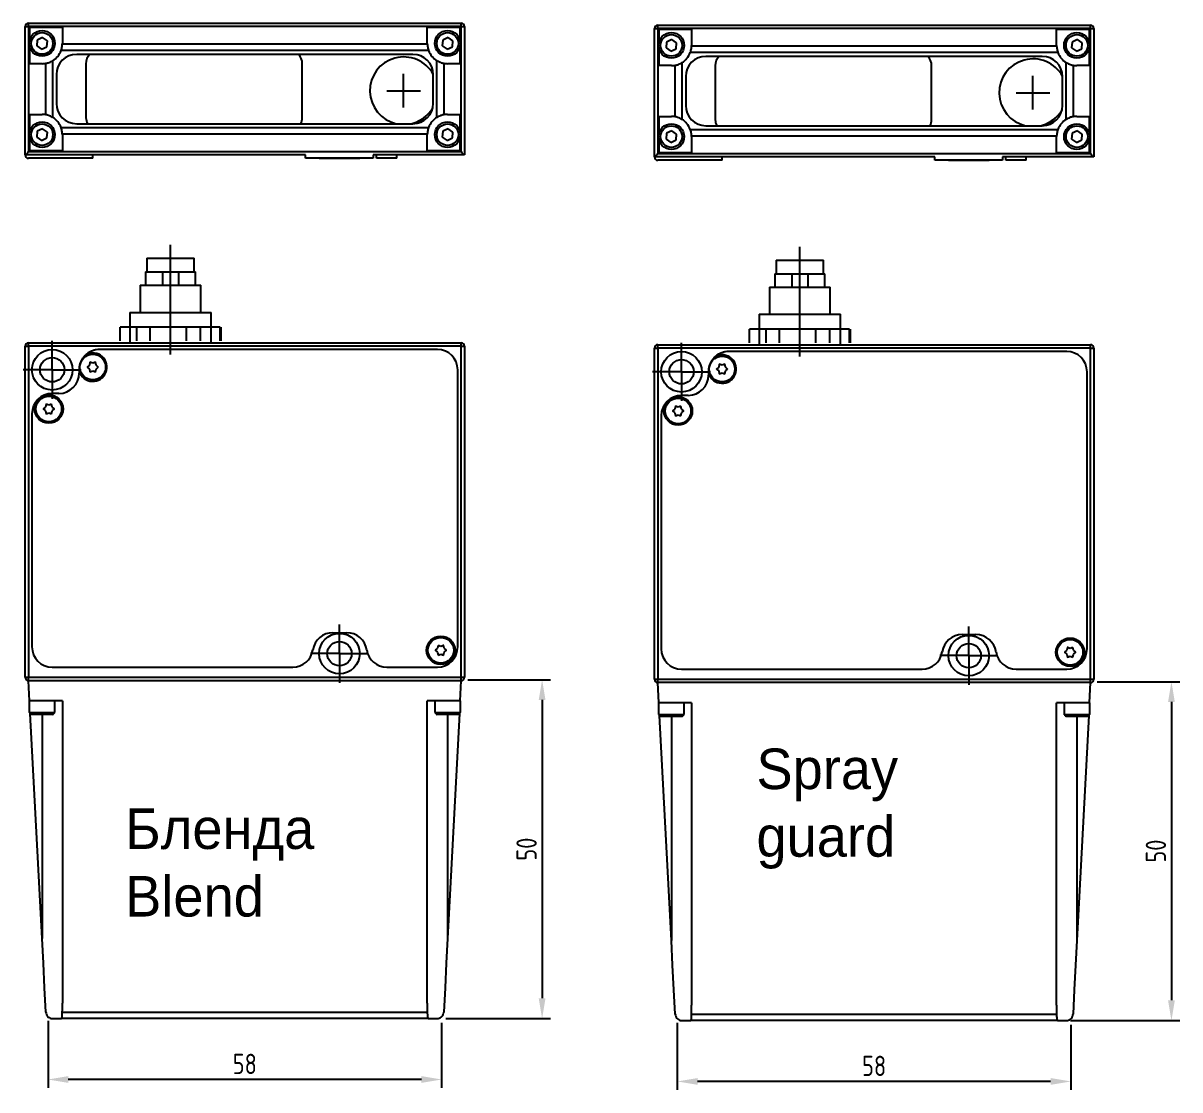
# Model space of a CAD drawing. Header units: millimetres. Extents: x -665 to 1947, y -360 to 733.
# Drawn here: x 1370.4 to 1541.6, y 87.5 to 245.3 of the extents above; entities that cross this region are included whole.
import ezdxf

# ---------------------------------------------------------------- set-up
doc = ezdxf.new("R2010")
doc.units = ezdxf.units.MM
doc.layers.add('FORMAT', color=7, linetype='Continuous')
doc.styles.add('GOSTw', font='gostw.shx')
doc.dimstyles.new('Vad-style', dxfattribs={"dimtxt": 3, "dimasz": 3, "dimexe": 1.25, "dimexo": 0.625, "dimgap": 0.8, "dimtad": 1, "dimtxsty": 'GOSTw', "dimcen": 2.5, "dimclrd": 1, "dimclre": 1, "dimclrt": 1, "dimazin": 0, "dimtfac": 1, "dimtmove": 0, "dimatfit": 3, "dimfxl": 0, "dimarcsym": 0})

# ---------------------------------------------------------------- blocks, each defined once
blk = doc.blocks.new('SW_CENTERMARKSYMBOL_10')
at = {"layer": 'FORMAT', "color": 0}
for p, q in [((0, 2.5), (0, 4.3)), ((0, 0), (0, 2.5)), ((-2.5, 0), (-4.3, 0)), ((0, 0), (-2.5, 0)), ((0, 0), (2.5, 0)), ((0, 0), (0, -2.5)), ((2.5, 0), (4.3, 0)), ((0, -2.5), (0, -4.3))]:
    blk.add_line(p, q, dxfattribs=at)
blk = doc.blocks.new('SW_CENTERMARKSYMBOL_11')
at = {"layer": 'FORMAT', "color": 0}
for p, q in [((0, 2.5), (0, 4.3)), ((0, 0), (0, 2.5)), ((-2.5, 0), (-4.3, 0)), ((0, 0), (-2.5, 0)), ((0, 0), (2.5, 0)), ((0, 0), (0, -2.5)), ((2.5, 0), (4.3, 0)), ((0, -2.5), (0, -4.3))]:
    blk.add_line(p, q, dxfattribs=at)
blk = doc.blocks.new('*D178')
at = {"color": 1, "lineweight": -2, "transparency": 16777216}
for p, q in [((1436.21, 148.14), (1448.47, 148.14)), ((1447.22, 145.14), (1447.22, 101)), ((1432.98, 98), (1448.47, 98))]:
    blk.add_line(p, q, dxfattribs=at)
at = {"color": 1, "transparency": 16777216}
for points in [[(1446.72, 145.14), (1447.72, 145.14), (1447.22, 148.14)], [(1446.72, 101), (1447.72, 101), (1447.22, 98)]]:
    blk.add_solid(points, dxfattribs=at)
at = {"layer": 'Defpoints', "color": 0, "transparency": 16777216}
for p in [(1435.59, 148.14), (1432.35, 98), (1447.22, 98)]:
    blk.add_point(p, dxfattribs=at)
at = {"color": 1, "transparency": 16777216, "insert": (1444.92, 123.07), "char_height": 3, "attachment_point": 5, "rotation": 90, "style": 'GOSTw'}
blk.add_mtext('50', dxfattribs=at)
blk = doc.blocks.new('*D179')
at = {"color": 1, "lineweight": -2, "transparency": 16777216}
for p, q in [((1374.12, 97.65), (1374.12, 87.74)), ((1432.35, 97.37), (1432.35, 87.74)), ((1429.35, 88.99), (1377.12, 88.99))]:
    blk.add_line(p, q, dxfattribs=at)
at = {"color": 1, "transparency": 16777216}
for points in [[(1377.12, 89.49), (1377.12, 88.49), (1374.12, 88.99)], [(1429.35, 89.49), (1429.35, 88.49), (1432.35, 88.99)]]:
    blk.add_solid(points, dxfattribs=at)
at = {"layer": 'Defpoints', "color": 0, "transparency": 16777216}
for p in [(1374.12, 98.27), (1432.35, 98), (1374.12, 88.99)]:
    blk.add_point(p, dxfattribs=at)
at = {"color": 1, "transparency": 16777216, "insert": (1403.23, 91.29), "char_height": 3, "attachment_point": 5, "style": 'GOSTw'}
blk.add_mtext('58', dxfattribs=at)
blk = doc.blocks.new('*D180')
at = {"color": 1, "lineweight": -2, "transparency": 16777216}
for p, q in [((1529.32, 147.85), (1541.58, 147.85)), ((1540.33, 144.85), (1540.33, 100.71)), ((1525.4, 97.71), (1541.58, 97.71))]:
    blk.add_line(p, q, dxfattribs=at)
at = {"color": 1, "transparency": 16777216}
for points in [[(1539.83, 144.85), (1540.83, 144.85), (1540.33, 147.85)], [(1539.83, 100.71), (1540.83, 100.71), (1540.33, 97.71)]]:
    blk.add_solid(points, dxfattribs=at)
at = {"layer": 'Defpoints', "color": 0, "transparency": 16777216}
for p in [(1528.7, 147.85), (1524.77, 97.71), (1540.33, 97.71)]:
    blk.add_point(p, dxfattribs=at)
at = {"color": 1, "transparency": 16777216, "insert": (1538.03, 122.78), "char_height": 3, "attachment_point": 5, "rotation": 90, "style": 'GOSTw'}
blk.add_mtext('50', dxfattribs=at)
blk = doc.blocks.new('*D181')
at = {"color": 1, "lineweight": -2, "transparency": 16777216}
for p, q in [((1467.22, 97.35), (1467.22, 87.45)), ((1525.46, 97.08), (1525.46, 87.45)), ((1522.46, 88.7), (1470.22, 88.7))]:
    blk.add_line(p, q, dxfattribs=at)
at = {"color": 1, "transparency": 16777216}
for points in [[(1470.22, 89.2), (1470.22, 88.2), (1467.22, 88.7)], [(1522.46, 89.2), (1522.46, 88.2), (1525.46, 88.7)]]:
    blk.add_solid(points, dxfattribs=at)
at = {"layer": 'Defpoints', "color": 0, "transparency": 16777216}
for p in [(1467.22, 97.98), (1525.46, 97.71), (1467.22, 88.7)]:
    blk.add_point(p, dxfattribs=at)
at = {"color": 1, "transparency": 16777216, "insert": (1496.34, 91), "char_height": 3, "attachment_point": 5, "style": 'GOSTw'}
blk.add_mtext('58', dxfattribs=at)

msp = doc.modelspace()

# ---------------------------------------------------------------- linework, layer by layer
for p, q in [((1370.735, 244.787), (1371.235, 244.787)), ((1370.735, 225.787), (1370.735, 244.787)), ((1371.235, 244.787), (1371.235, 245.287)), ((1371.235, 245.287), (1435.235, 245.287)), ((1371.392, 244.63), (1371.235, 244.787)), ((1435.235, 244.787), (1371.235, 244.787)), ((1371.235, 244.787), (1371.235, 226.287)), ((1435.235, 244.787), (1371.235, 244.787)), ((1371.235, 244.787), (1371.235, 226.287)), ((1435.078, 244.63), (1435.235, 244.787)), ((1435.235, 244.787), (1435.235, 245.287)), ((1435.235, 226.287), (1435.235, 244.787)), ((1435.235, 244.787), (1435.735, 244.787)), ((1435.235, 226.287), (1435.235, 244.787)), ((1435.735, 244.787), (1435.735, 225.787)), ((1464.342, 244.496), (1464.342, 244.996)), ((1464.342, 244.996), (1528.342, 244.996)), ((1528.342, 244.496), (1528.342, 244.996)), ((1376.235, 244.63), (1371.392, 244.63)), ((1371.392, 244.63), (1371.392, 242.75)), ((1373.308, 243.15), (1372.524, 242.782)), ((1374.019, 242.656), (1373.308, 243.15)), ((1376.235, 244.63), (1376.235, 242.287)), ((1435.078, 244.63), (1430.235, 244.63)), ((1430.235, 242.287), (1430.235, 244.63)), ((1433.308, 243.15), (1432.524, 242.782)), ((1434.019, 242.656), (1433.308, 243.15)), ((1435.078, 242.75), (1435.078, 244.63)), ((1463.842, 244.496), (1464.342, 244.496)), ((1463.842, 225.496), (1463.842, 244.496)), ((1464.499, 244.339), (1464.342, 244.496)), ((1528.342, 244.496), (1464.342, 244.496)), ((1464.342, 244.496), (1464.342, 225.996)), ((1528.342, 244.496), (1464.342, 244.496)), ((1464.342, 244.496), (1464.342, 225.996)), ((1469.342, 244.339), (1464.499, 244.339)), ((1464.499, 244.339), (1464.499, 242.459)), ((1469.342, 244.339), (1469.342, 241.996)), ((1528.185, 244.339), (1523.342, 244.339)), ((1523.342, 241.996), (1523.342, 244.339)), ((1528.185, 244.339), (1528.342, 244.496)), ((1528.185, 242.459), (1528.185, 244.339)), ((1528.342, 225.996), (1528.342, 244.496)), ((1528.342, 244.496), (1528.842, 244.496)), ((1528.342, 225.996), (1528.342, 244.496)), ((1528.842, 244.496), (1528.842, 225.496)), ((1371.392, 241.825), (1371.392, 239.287)), ((1372.524, 242.782), (1372.451, 241.919)), ((1372.451, 241.919), (1373.162, 241.424)), ((1373.162, 241.424), (1373.946, 241.793)), ((1373.946, 241.793), (1374.019, 242.656)), ((1376.234, 242.217), (1430.236, 242.217)), ((1432.524, 242.782), (1432.451, 241.919)), ((1432.451, 241.919), (1433.162, 241.424)), ((1433.162, 241.424), (1433.946, 241.793)), ((1433.946, 241.793), (1434.019, 242.656)), ((1435.078, 239.287), (1435.078, 241.825)), ((1464.499, 241.533), (1464.499, 238.996)), ((1465.631, 242.49), (1465.558, 241.627)), ((1465.558, 241.627), (1466.269, 241.133)), ((1466.415, 242.859), (1465.631, 242.49)), ((1466.269, 241.133), (1467.053, 241.501)), ((1467.126, 242.364), (1466.415, 242.859)), ((1467.053, 241.501), (1467.126, 242.364)), ((1469.341, 241.925), (1523.343, 241.925)), ((1525.631, 242.49), (1525.558, 241.627)), ((1525.558, 241.627), (1526.269, 241.133)), ((1526.415, 242.859), (1525.631, 242.49)), ((1526.269, 241.133), (1527.053, 241.501)), ((1527.126, 242.364), (1526.415, 242.859)), ((1527.053, 241.501), (1527.126, 242.364)), ((1528.185, 238.996), (1528.185, 241.533)), ((1374.804, 239.731), (1374.804, 231.344)), ((1430.432, 241.218), (1376.038, 241.218)), ((1428.114, 240.667), (1378.355, 240.667)), ((1431.665, 231.344), (1431.665, 239.731)), ((1523.539, 240.926), (1469.145, 240.926)), ((1521.222, 240.375), (1471.462, 240.375)), ((1373.235, 239.287), (1371.392, 239.287)), ((1373.805, 231.733), (1373.805, 239.342)), ((1379.735, 239.287), (1379.735, 231.287)), ((1379.735, 239.287), (1379.735, 231.287)), ((1411.735, 231.287), (1411.735, 239.287)), ((1411.735, 231.287), (1411.735, 239.287)), ((1432.664, 239.342), (1432.664, 231.733)), ((1435.078, 239.287), (1433.235, 239.287)), ((1466.342, 238.996), (1464.499, 238.996)), ((1466.913, 231.441), (1466.913, 239.051)), ((1467.911, 239.439), (1467.911, 231.053)), ((1472.842, 238.996), (1472.842, 230.996)), ((1472.842, 238.996), (1472.842, 230.996)), ((1504.842, 230.996), (1504.842, 238.996)), ((1504.842, 230.996), (1504.842, 238.996)), ((1524.773, 231.053), (1524.773, 239.439)), ((1525.771, 239.051), (1525.771, 231.441)), ((1528.185, 238.996), (1526.342, 238.996)), ((1375.355, 237.667), (1375.355, 233.408)), ((1426.735, 232.787), (1426.735, 237.787)), ((1431.114, 233.408), (1431.114, 237.667)), ((1468.462, 237.375), (1468.462, 233.116)), ((1519.842, 232.496), (1519.842, 237.496)), ((1524.222, 233.116), (1524.222, 237.375)), ((1424.235, 235.287), (1429.235, 235.287)), ((1517.342, 234.996), (1522.342, 234.996)), ((1371.392, 231.787), (1373.235, 231.787)), ((1371.392, 231.787), (1371.392, 229.25)), ((1433.235, 231.787), (1435.078, 231.787)), ((1435.078, 229.25), (1435.078, 231.787)), ((1464.499, 231.496), (1466.342, 231.496)), ((1464.499, 231.496), (1464.499, 228.959)), ((1526.342, 231.496), (1528.185, 231.496)), ((1528.185, 228.959), (1528.185, 231.496)), ((1373.308, 229.65), (1372.524, 229.282)), ((1374.019, 229.156), (1373.308, 229.65)), ((1376.038, 229.857), (1430.432, 229.857)), ((1378.355, 230.408), (1428.114, 230.408)), ((1433.308, 229.65), (1432.524, 229.282)), ((1434.019, 229.156), (1433.308, 229.65)), ((1466.415, 229.359), (1465.631, 228.99)), ((1467.126, 228.864), (1466.415, 229.359)), ((1469.145, 229.565), (1523.539, 229.565)), ((1471.462, 230.116), (1521.222, 230.116)), ((1526.415, 229.359), (1525.631, 228.99)), ((1527.126, 228.864), (1526.415, 229.359)), ((1371.392, 228.325), (1371.392, 226.445)), ((1372.524, 229.282), (1372.451, 228.419)), ((1372.451, 228.419), (1373.162, 227.924)), ((1373.162, 227.924), (1373.946, 228.293)), ((1373.946, 228.293), (1374.019, 229.156)), ((1430.236, 228.858), (1376.234, 228.858)), ((1376.235, 228.787), (1376.235, 226.445)), ((1430.235, 226.445), (1430.235, 228.787)), ((1432.524, 229.282), (1432.451, 228.419)), ((1432.451, 228.419), (1433.162, 227.924)), ((1433.162, 227.924), (1433.946, 228.293)), ((1433.946, 228.293), (1434.019, 229.156)), ((1435.078, 226.445), (1435.078, 228.325)), ((1464.499, 228.033), (1464.499, 226.153)), ((1465.631, 228.99), (1465.558, 228.127)), ((1465.558, 228.127), (1466.269, 227.633)), ((1466.269, 227.633), (1467.053, 228.001)), ((1467.053, 228.001), (1467.126, 228.864)), ((1523.343, 228.566), (1469.341, 228.566)), ((1469.342, 228.496), (1469.342, 226.153)), ((1523.342, 226.153), (1523.342, 228.496)), ((1525.631, 228.99), (1525.558, 228.127)), ((1525.558, 228.127), (1526.269, 227.633)), ((1526.269, 227.633), (1527.053, 228.001)), ((1527.053, 228.001), (1527.126, 228.864)), ((1528.185, 226.153), (1528.185, 228.033)), ((1371.392, 226.445), (1371.235, 226.287)), ((1371.235, 226.287), (1435.235, 226.287)), ((1371.235, 226.287), (1435.235, 226.287)), ((1371.392, 226.445), (1376.235, 226.445)), ((1430.235, 226.445), (1435.078, 226.445)), ((1435.078, 226.445), (1435.235, 226.287)), ((1464.499, 226.153), (1464.342, 225.996)), ((1464.342, 225.996), (1528.342, 225.996)), ((1464.342, 225.996), (1528.342, 225.996)), ((1464.499, 226.153), (1469.342, 226.153)), ((1523.342, 226.153), (1528.185, 226.153)), ((1528.185, 226.153), (1528.342, 225.996)), ((1370.894, 225.787), (1370.735, 225.787)), ((1412.235, 225.787), (1370.894, 225.787)), ((1380.735, 225.287), (1371.235, 225.287)), ((1380.735, 225.287), (1380.735, 225.787)), ((1412.235, 225.287), (1412.235, 225.787)), ((1417.235, 225.287), (1412.235, 225.287)), ((1414.235, 225.287), (1420.235, 225.287)), ((1422.235, 225.287), (1417.235, 225.287)), ((1435.575, 225.787), (1422.235, 225.787)), ((1422.235, 225.787), (1422.235, 225.287)), ((1422.735, 225.287), (1422.735, 225.787)), ((1425.735, 225.287), (1422.735, 225.287)), ((1425.735, 225.287), (1425.735, 225.787)), ((1435.735, 225.787), (1435.575, 225.787)), ((1464.001, 225.496), (1463.842, 225.496)), ((1505.342, 225.496), (1464.001, 225.496)), ((1473.842, 224.996), (1464.342, 224.996)), ((1473.842, 224.996), (1473.842, 225.496)), ((1505.342, 224.996), (1505.342, 225.496)), ((1510.342, 224.996), (1505.342, 224.996)), ((1507.342, 224.996), (1513.342, 224.996)), ((1515.342, 224.996), (1510.342, 224.996)), ((1528.683, 225.496), (1515.342, 225.496)), ((1515.342, 225.496), (1515.342, 224.996)), ((1515.842, 224.996), (1515.842, 225.496)), ((1518.842, 224.996), (1515.842, 224.996)), ((1518.842, 224.996), (1518.842, 225.496)), ((1528.842, 225.496), (1528.683, 225.496)), ((1392.235, 196.269), (1392.235, 212.497)), ((1485.342, 195.978), (1485.342, 212.205)), ((1388.735, 210.497), (1395.735, 210.497)), ((1481.842, 210.205), (1488.842, 210.205)), ((1388.535, 208.497), (1391.035, 208.497)), ((1391.035, 208.497), (1391.035, 206.497)), ((1391.035, 208.497), (1392.235, 208.497)), ((1392.235, 208.497), (1393.435, 208.497)), ((1393.435, 208.497), (1393.435, 206.497)), ((1393.435, 208.497), (1395.935, 208.497)), ((1481.642, 208.205), (1484.142, 208.205)), ((1484.142, 208.205), (1484.142, 206.205)), ((1484.142, 208.205), (1485.342, 208.205)), ((1485.342, 208.205), (1486.542, 208.205)), ((1486.542, 208.205), (1486.542, 206.205)), ((1486.542, 208.205), (1489.042, 208.205)), ((1387.735, 206.497), (1396.735, 206.497)), ((1480.842, 206.205), (1489.842, 206.205)), ((1386.235, 202.497), (1398.235, 202.497)), ((1479.342, 202.205), (1491.342, 202.205)), ((1384.784, 198.297), (1384.784, 200.297)), ((1387.277, 200.297), (1384.784, 200.297)), ((1387.277, 198.297), (1387.277, 200.297)), ((1389.249, 200.297), (1387.277, 200.297)), ((1389.249, 198.297), (1389.249, 200.297)), ((1394.629, 200.297), (1389.249, 200.297)), ((1394.629, 198.297), (1394.629, 200.297)), ((1396.7, 200.297), (1394.629, 200.297)), ((1396.7, 198.297), (1396.7, 200.297)), ((1399.587, 200.297), (1396.7, 200.297)), ((1399.587, 198.297), (1399.587, 200.297)), ((1477.891, 198.005), (1477.891, 200.005)), ((1480.384, 200.005), (1477.891, 200.005)), ((1480.384, 198.005), (1480.384, 200.005)), ((1482.356, 200.005), (1480.384, 200.005)), ((1482.356, 198.005), (1482.356, 200.005)), ((1487.737, 200.005), (1482.356, 200.005)), ((1487.737, 198.005), (1487.737, 200.005)), ((1489.807, 200.005), (1487.737, 200.005)), ((1489.807, 198.005), (1489.807, 200.005)), ((1492.695, 200.005), (1489.807, 200.005)), ((1492.695, 198.005), (1492.695, 200.005)), ((1370.735, 148.497), (1370.735, 197.497)), ((1370.735, 197.497), (1371.235, 197.497)), ((1371.235, 197.497), (1371.235, 197.997)), ((1371.235, 197.997), (1435.235, 197.997)), ((1435.235, 197.497), (1371.235, 197.497)), ((1371.235, 197.497), (1371.235, 148.497)), ((1431.735, 196.997), (1381.735, 196.997)), ((1431.735, 196.997), (1381.735, 196.997)), ((1435.235, 197.497), (1435.235, 197.997)), ((1435.235, 148.497), (1435.235, 197.497)), ((1435.235, 197.497), (1435.735, 197.497)), ((1435.735, 197.497), (1435.735, 148.497)), ((1463.842, 148.205), (1463.842, 197.205)), ((1463.842, 197.205), (1464.342, 197.205)), ((1464.342, 197.205), (1464.342, 197.705)), ((1464.342, 197.705), (1528.342, 197.705)), ((1528.342, 197.205), (1464.342, 197.205)), ((1464.342, 197.205), (1464.342, 148.205)), ((1528.342, 197.205), (1528.342, 197.705)), ((1528.342, 148.205), (1528.342, 197.205)), ((1528.342, 197.205), (1528.842, 197.205)), ((1528.842, 197.205), (1528.842, 148.205)), ((1380.322, 195.111), (1380.237, 194.684)), ((1380.735, 194.972), (1380.322, 195.111)), ((1381.147, 195.111), (1380.735, 194.972)), ((1381.233, 194.684), (1381.147, 195.111)), ((1524.842, 196.705), (1474.842, 196.705)), ((1524.842, 196.705), (1474.842, 196.705)), ((1378.735, 193.997), (1378.735, 193.497)), ((1378.735, 193.756), (1378.735, 193.497)), ((1380.237, 194.684), (1379.91, 194.397)), ((1379.91, 194.397), (1380.237, 194.109)), ((1379.935, 194.419), (1379.935, 194.397)), ((1379.935, 194.397), (1379.935, 194.374)), ((1380.237, 194.109), (1380.322, 193.682)), ((1380.354, 195.1), (1380.316, 195.078)), ((1380.316, 193.715), (1380.354, 193.693)), ((1380.322, 193.682), (1380.735, 193.822)), ((1380.735, 193.822), (1381.147, 193.682)), ((1381.154, 195.078), (1381.115, 195.1)), ((1381.115, 193.693), (1381.154, 193.715)), ((1381.147, 193.682), (1381.233, 194.109)), ((1381.56, 194.397), (1381.233, 194.684)), ((1381.233, 194.109), (1381.56, 194.397)), ((1434.735, 152.997), (1434.735, 193.997)), ((1434.735, 152.997), (1434.735, 193.997)), ((1471.842, 193.705), (1471.842, 193.205)), ((1471.842, 193.465), (1471.842, 193.205)), ((1473.344, 194.393), (1473.017, 194.105)), ((1473.017, 194.105), (1473.344, 193.818)), ((1473.042, 194.127), (1473.042, 194.105)), ((1473.042, 194.105), (1473.042, 194.083)), ((1473.43, 194.82), (1473.344, 194.393)), ((1473.344, 193.818), (1473.43, 193.391)), ((1473.461, 194.809), (1473.423, 194.786)), ((1473.423, 193.424), (1473.461, 193.401)), ((1473.842, 194.68), (1473.43, 194.82)), ((1473.43, 193.391), (1473.842, 193.53)), ((1474.255, 194.82), (1473.842, 194.68)), ((1473.842, 193.53), (1474.255, 193.391)), ((1474.261, 194.786), (1474.223, 194.809)), ((1474.223, 193.401), (1474.261, 193.424)), ((1474.34, 194.393), (1474.255, 194.82)), ((1474.255, 193.391), (1474.34, 193.818)), ((1474.667, 194.105), (1474.34, 194.393)), ((1474.34, 193.818), (1474.667, 194.105)), ((1527.842, 152.705), (1527.842, 193.705)), ((1527.842, 152.705), (1527.842, 193.705)), ((1375.735, 190.497), (1374.735, 190.497)), ((1375.735, 190.497), (1374.735, 190.497)), ((1468.842, 190.205), (1467.842, 190.205)), ((1468.842, 190.205), (1467.842, 190.205)), ((1373.737, 188.484), (1373.41, 188.197)), ((1373.822, 188.911), (1373.737, 188.484)), ((1373.854, 188.9), (1373.816, 188.878)), ((1374.235, 188.772), (1373.822, 188.911)), ((1374.647, 188.911), (1374.235, 188.772)), ((1374.654, 188.878), (1374.615, 188.9)), ((1374.733, 188.484), (1374.647, 188.911)), ((1375.06, 188.197), (1374.733, 188.484)), ((1466.93, 188.62), (1466.844, 188.193)), ((1466.961, 188.609), (1466.923, 188.586)), ((1467.342, 188.48), (1466.93, 188.62)), ((1467.755, 188.62), (1467.342, 188.48)), ((1467.761, 188.586), (1467.723, 188.609)), ((1467.84, 188.193), (1467.755, 188.62)), ((1371.735, 187.497), (1371.735, 152.997)), ((1371.735, 187.497), (1371.735, 152.997)), ((1373.41, 188.197), (1373.737, 187.909)), ((1373.435, 188.219), (1373.435, 188.197)), ((1373.435, 188.197), (1373.435, 188.174)), ((1373.737, 187.909), (1373.822, 187.482)), ((1373.816, 187.515), (1373.854, 187.493)), ((1373.822, 187.482), (1374.235, 187.622)), ((1374.235, 187.622), (1374.647, 187.482)), ((1374.615, 187.493), (1374.654, 187.515)), ((1374.647, 187.482), (1374.733, 187.909)), ((1374.733, 187.909), (1375.06, 188.197)), ((1464.842, 187.205), (1464.842, 152.705)), ((1464.842, 187.205), (1464.842, 152.705)), ((1466.844, 188.193), (1466.517, 187.905)), ((1466.517, 187.905), (1466.844, 187.618)), ((1466.542, 187.927), (1466.542, 187.905)), ((1466.542, 187.905), (1466.542, 187.883)), ((1466.844, 187.618), (1466.93, 187.191)), ((1466.923, 187.224), (1466.961, 187.201)), ((1466.93, 187.191), (1467.342, 187.33)), ((1467.342, 187.33), (1467.755, 187.191)), ((1467.723, 187.201), (1467.761, 187.224)), ((1467.755, 187.191), (1467.84, 187.618)), ((1468.167, 187.905), (1467.84, 188.193)), ((1467.84, 187.618), (1468.167, 187.905)), ((1416.267, 155.097), (1418.303, 155.097)), ((1416.267, 155.097), (1418.303, 155.097)), ((1509.374, 154.805), (1511.41, 154.805)), ((1509.374, 154.805), (1511.41, 154.805)), ((1431.737, 152.784), (1431.41, 152.497)), ((1431.41, 152.497), (1431.737, 152.209)), ((1431.435, 152.519), (1431.435, 152.497)), ((1431.435, 152.497), (1431.435, 152.474)), ((1431.822, 153.211), (1431.737, 152.784)), ((1431.854, 153.2), (1431.816, 153.178)), ((1432.235, 153.072), (1431.822, 153.211)), ((1432.647, 153.211), (1432.235, 153.072)), ((1432.654, 153.178), (1432.615, 153.2)), ((1432.733, 152.784), (1432.647, 153.211)), ((1433.06, 152.497), (1432.733, 152.784)), ((1432.733, 152.209), (1433.06, 152.497)), ((1524.844, 152.493), (1524.517, 152.205)), ((1524.93, 152.92), (1524.844, 152.493)), ((1524.961, 152.909), (1524.923, 152.886)), ((1525.342, 152.78), (1524.93, 152.92)), ((1525.755, 152.92), (1525.342, 152.78)), ((1525.761, 152.886), (1525.723, 152.909)), ((1525.84, 152.493), (1525.755, 152.92)), ((1526.167, 152.205), (1525.84, 152.493)), ((1431.737, 152.209), (1431.822, 151.782)), ((1431.816, 151.815), (1431.854, 151.793)), ((1431.822, 151.782), (1432.235, 151.922)), ((1432.235, 151.922), (1432.647, 151.782)), ((1432.615, 151.793), (1432.654, 151.815)), ((1432.647, 151.782), (1432.733, 152.209)), ((1524.517, 152.205), (1524.844, 151.918)), ((1524.542, 152.227), (1524.542, 152.205)), ((1524.542, 152.205), (1524.542, 152.183)), ((1524.844, 151.918), (1524.93, 151.491)), ((1524.923, 151.524), (1524.961, 151.501)), ((1524.93, 151.491), (1525.342, 151.63)), ((1525.342, 151.63), (1525.755, 151.491)), ((1525.723, 151.501), (1525.761, 151.524)), ((1525.755, 151.491), (1525.84, 151.918)), ((1525.84, 151.918), (1526.167, 152.205)), ((1374.735, 149.997), (1410.335, 149.997)), ((1374.735, 149.997), (1410.335, 149.997)), ((1424.235, 149.997), (1431.735, 149.997)), ((1424.235, 149.997), (1431.735, 149.997)), ((1467.842, 149.705), (1503.442, 149.705)), ((1467.842, 149.705), (1503.442, 149.705)), ((1517.342, 149.705), (1524.842, 149.705)), ((1517.342, 149.705), (1524.842, 149.705)), ((1370.735, 148.497), (1371.235, 148.497)), ((1371.235, 147.997), (1371.235, 148.497)), ((1371.235, 148.497), (1435.235, 148.497)), ((1371.392, 144.997), (1371.235, 147.997)), ((1435.235, 147.997), (1371.235, 147.997)), ((1435.235, 147.997), (1371.235, 147.997)), ((1435.078, 144.997), (1435.235, 147.997)), ((1435.235, 147.997), (1435.235, 148.497)), ((1435.235, 148.497), (1435.735, 148.497)), ((1463.842, 148.205), (1464.342, 148.205)), ((1464.342, 147.705), (1464.342, 148.205)), ((1464.342, 148.205), (1528.342, 148.205)), ((1464.499, 144.705), (1464.342, 147.705)), ((1528.342, 147.705), (1464.342, 147.705)), ((1528.342, 147.705), (1464.342, 147.705)), ((1528.185, 144.705), (1528.342, 147.705)), ((1528.342, 147.705), (1528.342, 148.205)), ((1528.342, 148.205), (1528.842, 148.205)), ((1371.392, 144.997), (1371.335, 144.997)), ((1376.235, 144.997), (1371.392, 144.997)), ((1376.235, 144.997), (1376.235, 100.294)), ((1435.078, 144.997), (1430.235, 144.997)), ((1430.235, 100.294), (1430.235, 144.997)), ((1435.135, 144.997), (1435.078, 144.997)), ((1464.499, 144.705), (1464.442, 144.705)), ((1469.342, 144.705), (1464.499, 144.705)), ((1469.342, 144.705), (1469.342, 100.002)), ((1528.185, 144.705), (1523.342, 144.705)), ((1523.342, 100.002), (1523.342, 144.705)), ((1528.242, 144.705), (1528.185, 144.705)), ((1371.335, 143.297), (1375.135, 143.297)), ((1373.235, 109.834), (1371.489, 143.142)), ((1371.64, 142.997), (1371.635, 142.997)), ((1374.835, 142.997), (1371.64, 142.997)), ((1373.235, 142.997), (1373.235, 109.834)), ((1431.335, 143.297), (1435.135, 143.297)), ((1431.64, 142.997), (1431.635, 142.997)), ((1434.835, 142.997), (1431.64, 142.997)), ((1434.98, 143.142), (1433.235, 109.834)), ((1433.235, 142.997), (1433.235, 109.834)), ((1464.442, 143.005), (1468.242, 143.005)), ((1466.342, 109.543), (1464.596, 142.851)), ((1464.748, 142.705), (1464.742, 142.705)), ((1467.942, 142.705), (1464.748, 142.705)), ((1466.342, 142.705), (1466.342, 109.543)), ((1524.442, 143.005), (1528.242, 143.005)), ((1524.748, 142.705), (1524.742, 142.705)), ((1527.942, 142.705), (1524.748, 142.705)), ((1528.088, 142.851), (1526.342, 109.543)), ((1526.342, 142.705), (1526.342, 109.543)), ((1374.804, 97.997), (1376.038, 97.997)), ((1430.432, 97.997), (1376.038, 97.997)), ((1376.234, 98.944), (1430.236, 98.944)), ((1430.432, 97.997), (1431.665, 97.997)), ((1467.911, 97.705), (1469.145, 97.705)), ((1523.539, 97.705), (1469.145, 97.705)), ((1469.341, 98.653), (1523.343, 98.653)), ((1523.539, 97.705), (1524.773, 97.705))]:
    msp.add_line(p, q)
at = {"flags": 128}
for points in [[(1430.036, 231.532), (1430.638, 232.162), (1431.04, 232.745)], [(1523.143, 231.24), (1523.745, 231.871), (1524.148, 232.454)], [(1381.534, 194.374), (1381.535, 194.397), (1381.534, 194.419)], [(1474.642, 194.083), (1474.642, 194.105), (1474.642, 194.127)], [(1375.034, 188.174), (1375.035, 188.197), (1375.034, 188.219)], [(1468.142, 187.883), (1468.142, 187.905), (1468.142, 187.927)], [(1433.034, 152.474), (1433.035, 152.497), (1433.034, 152.519)], [(1526.142, 152.183), (1526.142, 152.205), (1526.142, 152.227)], [(1373.805, 98.944), (1373.617, 102.55), (1373.426, 106.185), (1373.235, 109.834)], [(1433.235, 109.834), (1433.043, 106.185), (1432.853, 102.55), (1432.664, 98.944)], [(1466.913, 98.653), (1466.724, 102.258), (1466.533, 105.893), (1466.342, 109.543)], [(1526.342, 109.543), (1526.151, 105.893), (1525.96, 102.258), (1525.771, 98.653)]]:
    msp.add_lwpolyline(points, dxfattribs=at)
for centre, radius in [((1373.235, 242.287), 1.9), ((1373.235, 242.287), 1.6), ((1433.235, 242.287), 1.9), ((1433.235, 242.287), 1.6), ((1466.342, 241.996), 1.9), ((1466.342, 241.996), 1.6), ((1526.342, 241.996), 1.9), ((1526.342, 241.996), 1.6), ((1373.235, 228.787), 1.9), ((1373.235, 228.787), 1.6), ((1433.235, 228.787), 1.9), ((1433.235, 228.787), 1.6), ((1466.342, 228.496), 1.9), ((1466.342, 228.496), 1.6), ((1526.342, 228.496), 1.9), ((1526.342, 228.496), 1.6), ((1374.735, 193.997), 3), ((1374.735, 193.997), 1.8), ((1380.735, 194.397), 1.9), ((1467.842, 193.705), 3), ((1467.842, 193.705), 1.8), ((1473.842, 194.105), 1.9), ((1374.235, 188.197), 2.1), ((1374.235, 188.197), 1.9), ((1467.342, 187.905), 2.1), ((1467.342, 187.905), 1.9), ((1417.235, 151.997), 3), ((1432.235, 152.497), 2.1), ((1432.235, 152.497), 1.9), ((1510.342, 151.705), 3), ((1525.342, 152.205), 2.1), ((1525.342, 152.205), 1.9), ((1417.235, 151.997), 1.8), ((1510.342, 151.705), 1.8)]:
    msp.add_circle(centre, radius)
for centre, radius, start, end in [((1371.235, 244.787), 0.5, 90, 180), ((1435.235, 244.787), 0.5, 0, 90), ((1464.342, 244.496), 0.5, 90, 180), ((1528.342, 244.496), 0.5, 0, 90), ((1373.235, 242.287), 3, 358.64915, 0), ((1433.235, 242.287), 3, 180, 181.35085), ((1466.342, 241.996), 3, 358.64915, 0), ((1526.342, 241.996), 3, 180, 181.35085), ((1373.235, 242.287), 3, 301.54162, 339.11759), ((1378.355, 237.667), 3, 90, 180), ((1381.735, 239.287), 2, 136.38528, 180), ((1381.735, 239.287), 2, 136.38528, 180), ((1409.735, 239.287), 2, 0, 43.61472), ((1409.735, 239.287), 2, 0, 43.61472), ((1426.735, 235.287), 5, 28.85, 257.40143), ((1426.735, 235.287), 5, 28.85, 257.40143), ((1428.114, 237.667), 3, 0, 90), ((1433.235, 242.287), 3, 200.88241, 238.45838), ((1466.342, 241.996), 3, 301.54162, 339.11759), ((1471.462, 237.375), 3, 90, 180), ((1474.842, 238.996), 2, 136.38528, 180), ((1474.842, 238.996), 2, 136.38528, 180), ((1502.842, 238.996), 2, 0, 43.61472), ((1502.842, 238.996), 2, 0, 43.61472), ((1519.842, 234.996), 5, 28.85, 257.40143), ((1519.842, 234.996), 5, 28.85, 257.40143), ((1521.222, 237.375), 3, 0, 90), ((1526.342, 241.996), 3, 200.88241, 238.45838), ((1373.235, 242.287), 3, 270, 280.96687), ((1433.235, 242.287), 3, 259.03313, 270), ((1466.342, 241.996), 3, 270, 280.96687), ((1526.342, 241.996), 3, 259.03313, 270), ((1378.355, 233.408), 3, 180, 270), ((1428.114, 233.408), 3, 270, 0), ((1471.462, 233.116), 3, 180, 270), ((1521.222, 233.116), 3, 270, 0), ((1373.235, 228.787), 3, 79.03313, 90), ((1373.235, 228.787), 3, 20.88241, 58.45838), ((1381.735, 231.287), 2, 180, 206.09147), ((1381.735, 231.287), 2, 180, 206.09147), ((1409.735, 231.287), 2, 333.90853, 0), ((1409.735, 231.287), 2, 333.90853, 0), ((1426.735, 235.287), 5, 282.59857, 329.44143), ((1426.735, 235.287), 5, 282.59857, 311.31392), ((1433.235, 228.787), 3, 121.54162, 159.11759), ((1433.235, 228.787), 3, 90, 100.96687), ((1466.342, 228.496), 3, 79.03313, 90), ((1466.342, 228.496), 3, 20.88241, 58.45838), ((1519.842, 234.996), 5, 282.59857, 329.44143), ((1519.842, 234.996), 5, 282.59857, 311.31392), ((1526.342, 228.496), 3, 121.54162, 159.11759), ((1526.342, 228.496), 3, 90, 100.96687), ((1474.842, 230.996), 2, 180, 206.09147), ((1474.842, 230.996), 2, 180, 206.09147), ((1502.842, 230.996), 2, 333.90853, 0), ((1502.842, 230.996), 2, 333.90853, 0), ((1373.235, 228.787), 3, 0, 1.35085), ((1433.235, 228.787), 3, 178.64915, 180), ((1466.342, 228.496), 3, 0, 1.35085), ((1526.342, 228.496), 3, 178.64915, 180), ((1371.235, 225.787), 0.5, 180, 270), ((1464.342, 225.496), 0.5, 180, 270), ((1371.235, 197.497), 0.5, 90, 180), ((1381.735, 193.997), 3, 90, 180), ((1381.735, 193.997), 3, 90, 131.04548), ((1431.735, 193.997), 3, 0, 90), ((1431.735, 193.997), 3, 0, 90), ((1435.235, 197.497), 0.5, 0, 90), ((1464.342, 197.205), 0.5, 90, 180), ((1528.342, 197.205), 0.5, 0, 90), ((1380.735, 194.397), 2.1, 197.75279, 117.50928), ((1474.842, 193.705), 3, 90, 180), ((1473.842, 194.105), 2.1, 197.75279, 117.50928), ((1474.842, 193.705), 3, 90, 131.04548), ((1524.842, 193.705), 3, 0, 90), ((1524.842, 193.705), 3, 0, 90), ((1375.735, 193.497), 3, 270, 0), ((1375.735, 193.497), 3, 270, 0), ((1468.842, 193.205), 3, 270, 0), ((1468.842, 193.205), 3, 270, 0), ((1374.735, 187.497), 3, 90, 180), ((1374.735, 187.497), 3, 90, 180), ((1467.842, 187.205), 3, 90, 180), ((1467.842, 187.205), 3, 90, 180), ((1416.267, 152.097), 3, 90, 171.37307), ((1416.267, 152.097), 3, 90, 171.37307), ((1418.303, 152.097), 3, 8.62693, 90), ((1418.303, 152.097), 3, 8.62693, 90), ((1509.374, 151.805), 3, 90, 171.37307), ((1509.374, 151.805), 3, 90, 171.37307), ((1511.41, 151.805), 3, 8.62693, 90), ((1511.41, 151.805), 3, 8.62693, 90), ((1374.735, 152.997), 3, 180, 270), ((1374.735, 152.997), 3, 180, 270), ((1410.335, 152.997), 3, 270, 351.37307), ((1410.335, 152.997), 3, 270, 351.37307), ((1424.235, 152.997), 3, 188.62693, 270), ((1424.235, 152.997), 3, 188.62693, 270), ((1431.735, 152.997), 3, 270, 0), ((1431.735, 152.997), 3, 270, 0), ((1467.842, 152.705), 3, 180, 270), ((1467.842, 152.705), 3, 180, 270), ((1524.842, 152.705), 3, 270, 0), ((1524.842, 152.705), 3, 270, 0), ((1503.442, 152.705), 3, 270, 351.37307), ((1503.442, 152.705), 3, 270, 351.37307), ((1517.342, 152.705), 3, 188.62693, 270), ((1517.342, 152.705), 3, 188.62693, 270), ((1371.235, 148.497), 0.5, 180, 270), ((1435.235, 148.497), 0.5, 270, 360), ((1464.342, 148.205), 0.5, 180, 270), ((1528.342, 148.205), 0.5, 270, 360)]:
    msp.add_arc(centre, radius, start, end)
for centre, start_param, end_param in [((1373.235, 100.294), 4.6888121, 4.712389), ((1433.235, 100.294), 1.5707963, 1.5943732), ((1466.342, 100.002), 4.6888121, 4.712389), ((1526.342, 100.002), 1.5707963, 1.5943732)]:
    msp.add_ellipse(centre, major_axis=(0, 57.243), ratio=0.0524078, start_param=start_param, end_param=end_param)
for points, knots in [([(1376.038, 241.218), (1376.074, 241.325), (1376.148, 241.539), (1376.204, 241.837), (1376.229, 242.065), (1376.233, 242.189), (1376.234, 242.209), (1376.234, 242.217)], [0, 0, 0, 0, 0.2198916, 0.4401783, 0.6529994, 0.8671446, 1, 1, 1, 1]), ([(1430.236, 242.217), (1430.236, 242.2), (1430.237, 242.166), (1430.248, 241.98), (1430.284, 241.72), (1430.349, 241.45), (1430.409, 241.283), (1430.432, 241.218)], [0, 0, 0, 0, 0.2182309, 0.4365076, 0.6531767, 0.8659913, 1, 1, 1, 1]), ([(1469.145, 240.926), (1469.182, 241.033), (1469.255, 241.247), (1469.312, 241.546), (1469.336, 241.774), (1469.341, 241.897), (1469.341, 241.917), (1469.341, 241.925)], [0, 0, 0, 0, 0.2198916, 0.4401783, 0.6529994, 0.8671446, 1, 1, 1, 1]), ([(1523.343, 241.925), (1523.343, 241.908), (1523.344, 241.875), (1523.355, 241.688), (1523.392, 241.428), (1523.456, 241.158), (1523.516, 240.991), (1523.539, 240.926)], [0, 0, 0, 0, 0.2182309, 0.4365076, 0.6531767, 0.8659913, 1, 1, 1, 1]), ([(1373.805, 239.342), (1373.822, 239.345), (1373.854, 239.351), (1374.033, 239.393), (1374.281, 239.471), (1374.553, 239.585), (1374.726, 239.685), (1374.804, 239.731)], [0, 0, 0, 0, 0.20755792, 0.41515877, 0.62162377, 0.82944644, 1, 1, 1, 1]), ([(1431.665, 239.731), (1431.775, 239.669), (1431.994, 239.545), (1432.305, 239.431), (1432.533, 239.369), (1432.642, 239.346), (1432.658, 239.343), (1432.664, 239.342)], [0, 0, 0, 0, 0.2365804, 0.4741865, 0.6891486, 0.8957192, 1, 1, 1, 1]), ([(1466.913, 239.051), (1466.929, 239.054), (1466.962, 239.06), (1467.141, 239.101), (1467.388, 239.179), (1467.66, 239.294), (1467.833, 239.394), (1467.911, 239.439)], [0, 0, 0, 0, 0.20755792, 0.41515877, 0.62162377, 0.82944644, 1, 1, 1, 1]), ([(1524.773, 239.439), (1524.882, 239.377), (1525.101, 239.254), (1525.413, 239.139), (1525.64, 239.077), (1525.749, 239.055), (1525.766, 239.052), (1525.771, 239.051)], [0, 0, 0, 0, 0.2365804, 0.4741865, 0.6891486, 0.8957192, 1, 1, 1, 1]), ([(1374.804, 231.344), (1374.695, 231.406), (1374.476, 231.529), (1374.164, 231.644), (1373.936, 231.706), (1373.828, 231.728), (1373.811, 231.731), (1373.805, 231.733)], [0, 0, 0, 0, 0.2365804, 0.4741865, 0.6891486, 0.8957192, 1, 1, 1, 1]), ([(1432.664, 231.733), (1432.648, 231.729), (1432.615, 231.723), (1432.436, 231.682), (1432.189, 231.604), (1431.917, 231.489), (1431.743, 231.389), (1431.665, 231.344)], [0, 0, 0, 0, 0.2075579, 0.4151588, 0.6216238, 0.8294466, 1, 1, 1, 1]), ([(1467.911, 231.053), (1467.802, 231.114), (1467.583, 231.238), (1467.271, 231.352), (1467.044, 231.414), (1466.935, 231.437), (1466.918, 231.44), (1466.913, 231.441)], [0, 0, 0, 0, 0.2365804, 0.4741865, 0.6891486, 0.8957192, 1, 1, 1, 1]), ([(1525.771, 231.441), (1525.755, 231.438), (1525.722, 231.432), (1525.543, 231.391), (1525.296, 231.312), (1525.024, 231.198), (1524.851, 231.098), (1524.773, 231.053)], [0, 0, 0, 0, 0.2075579, 0.4151588, 0.6216238, 0.8294466, 1, 1, 1, 1]), ([(1376.234, 228.858), (1376.234, 228.875), (1376.233, 228.909), (1376.222, 229.095), (1376.185, 229.355), (1376.121, 229.625), (1376.061, 229.792), (1376.038, 229.857)], [0, 0, 0, 0, 0.218231, 0.4365079, 0.6531769, 0.8659913, 1, 1, 1, 1]), ([(1430.432, 229.857), (1430.395, 229.75), (1430.322, 229.536), (1430.265, 229.237), (1430.241, 229.009), (1430.236, 228.886), (1430.236, 228.866), (1430.236, 228.858)], [0, 0, 0, 0, 0.21989154, 0.44017847, 0.65299933, 0.86714451, 1, 1, 1, 1]), ([(1469.341, 228.566), (1469.341, 228.583), (1469.34, 228.617), (1469.329, 228.803), (1469.292, 229.063), (1469.228, 229.333), (1469.168, 229.501), (1469.145, 229.565)], [0, 0, 0, 0, 0.218231, 0.4365079, 0.6531769, 0.8659913, 1, 1, 1, 1]), ([(1523.539, 229.565), (1523.502, 229.458), (1523.429, 229.244), (1523.372, 228.946), (1523.348, 228.718), (1523.344, 228.594), (1523.343, 228.574), (1523.343, 228.566)], [0, 0, 0, 0, 0.21989154, 0.44017847, 0.65299933, 0.86714451, 1, 1, 1, 1]), ([(1370.894, 225.787), (1370.966, 225.897), (1371.072, 226.059), (1371.194, 226.229), (1371.234, 226.286), (1371.235, 226.287)], [0, 0, 0, 0, 0.6672984, 0.9898517, 1, 1, 1, 1]), ([(1435.235, 226.287), (1435.236, 226.286), (1435.276, 226.229), (1435.397, 226.059), (1435.504, 225.897), (1435.575, 225.787)], [0, 0, 0, 0, 0.0101483, 0.3327016, 1, 1, 1, 1]), ([(1464.001, 225.496), (1464.073, 225.605), (1464.18, 225.767), (1464.301, 225.938), (1464.341, 225.994), (1464.342, 225.996)], [0, 0, 0, 0, 0.6672984, 0.9898517, 1, 1, 1, 1]), ([(1528.342, 225.996), (1528.343, 225.994), (1528.383, 225.938), (1528.504, 225.767), (1528.611, 225.605), (1528.683, 225.496)], [0, 0, 0, 0, 0.0101483, 0.3327016, 1, 1, 1, 1]), ([(1378.735, 193.997), (1378.763, 194.304), (1378.818, 194.914), (1379.217, 195.709), (1379.597, 196.09), (1379.765, 196.259)], [0, 0, 0, 0, 0.36105788, 0.71712327, 1, 1, 1, 1]), ([(1471.842, 193.705), (1471.87, 194.012), (1471.925, 194.623), (1472.324, 195.417), (1472.704, 195.799), (1472.872, 195.968)], [0, 0, 0, 0, 0.36105788, 0.71712327, 1, 1, 1, 1]), ([(1373.805, 98.944), (1373.822, 98.835), (1373.854, 98.617), (1374.033, 98.333), (1374.281, 98.126), (1374.553, 98.013), (1374.726, 98.002), (1374.804, 97.997)], [0, 0, 0, 0, 0.20755792, 0.41515877, 0.62162377, 0.82944644, 1, 1, 1, 1]), ([(1376.038, 97.997), (1376.074, 98.006), (1376.148, 98.026), (1376.204, 98.189), (1376.229, 98.433), (1376.233, 98.7), (1376.234, 98.877), (1376.234, 98.944)], [0, 0, 0, 0, 0.2198916, 0.4401783, 0.6529994, 0.8671446, 1, 1, 1, 1]), ([(1430.236, 98.944), (1430.236, 98.833), (1430.237, 98.61), (1430.248, 98.321), (1430.284, 98.112), (1430.349, 98.01), (1430.409, 98), (1430.432, 97.997)], [0, 0, 0, 0, 0.2182309, 0.4365076, 0.6531767, 0.8659913, 1, 1, 1, 1]), ([(1431.665, 97.997), (1431.775, 98.007), (1431.994, 98.026), (1432.305, 98.202), (1432.533, 98.464), (1432.642, 98.726), (1432.658, 98.89), (1432.664, 98.944)], [0, 0, 0, 0, 0.2365804, 0.4741865, 0.6891486, 0.8957192, 1, 1, 1, 1]), ([(1466.913, 98.653), (1466.929, 98.543), (1466.962, 98.325), (1467.141, 98.042), (1467.388, 97.834), (1467.66, 97.722), (1467.833, 97.71), (1467.911, 97.705)], [0, 0, 0, 0, 0.20755792, 0.41515877, 0.62162377, 0.82944644, 1, 1, 1, 1]), ([(1469.145, 97.705), (1469.182, 97.715), (1469.255, 97.734), (1469.312, 97.897), (1469.336, 98.142), (1469.341, 98.408), (1469.341, 98.585), (1469.341, 98.653)], [0, 0, 0, 0, 0.2198916, 0.4401783, 0.6529994, 0.8671446, 1, 1, 1, 1]), ([(1523.343, 98.653), (1523.343, 98.541), (1523.344, 98.319), (1523.355, 98.03), (1523.392, 97.82), (1523.456, 97.718), (1523.516, 97.709), (1523.539, 97.705)], [0, 0, 0, 0, 0.2182309, 0.4365076, 0.6531767, 0.8659913, 1, 1, 1, 1]), ([(1524.773, 97.705), (1524.882, 97.715), (1525.101, 97.735), (1525.413, 97.911), (1525.64, 98.173), (1525.749, 98.435), (1525.766, 98.598), (1525.771, 98.653)], [0, 0, 0, 0, 0.2365804, 0.4741865, 0.6891486, 0.8957192, 1, 1, 1, 1])]:
    msp.add_open_spline(points, degree=3, knots=knots)
for points in [[(1388.735, 210.497), (1388.735, 208.497)], [(1395.735, 208.497), (1395.735, 210.497)], [(1481.842, 210.205), (1481.842, 208.205)], [(1488.842, 208.205), (1488.842, 210.205)], [(1388.535, 208.497), (1388.535, 206.497)], [(1395.935, 206.497), (1395.935, 208.497)], [(1481.642, 208.205), (1481.642, 206.205)], [(1489.042, 206.205), (1489.042, 208.205)], [(1387.735, 206.497), (1387.735, 202.497)], [(1396.735, 202.497), (1396.735, 206.497)], [(1480.842, 206.205), (1480.842, 202.205)], [(1489.842, 202.205), (1489.842, 206.205)], [(1386.235, 202.497), (1386.235, 197.997)], [(1398.235, 197.997), (1398.235, 202.497)], [(1479.342, 202.205), (1479.342, 197.705)], [(1491.342, 197.705), (1491.342, 202.205)], [(1384.735, 200.297), (1384.735, 198.297)], [(1399.735, 198.297), (1399.735, 200.297)], [(1477.842, 200.005), (1477.842, 198.005)], [(1492.842, 198.005), (1492.842, 200.005)], [(1374.935, 195.785), (1374.935, 195.785)], [(1468.042, 195.494), (1468.042, 195.493)], [(1371.335, 144.997), (1371.335, 143.297)], [(1375.135, 143.297), (1375.135, 144.997)], [(1431.335, 144.997), (1431.335, 143.297)], [(1435.135, 143.297), (1435.135, 144.997)], [(1464.442, 144.705), (1464.442, 143.005)], [(1468.242, 143.005), (1468.242, 144.705)], [(1524.442, 144.705), (1524.442, 143.005)], [(1528.242, 143.005), (1528.242, 144.705)], [(1371.335, 143.297), (1371.635, 142.997)], [(1374.835, 142.997), (1375.135, 143.297)], [(1431.335, 143.297), (1431.635, 142.997)], [(1434.835, 142.997), (1435.135, 143.297)], [(1464.442, 143.005), (1464.742, 142.705)], [(1467.942, 142.705), (1468.242, 143.005)], [(1524.442, 143.005), (1524.742, 142.705)], [(1527.942, 142.705), (1528.242, 143.005)]]:
    msp.add_open_spline(points, degree=1)

# ---------------------------------------------------------------- block references
for name, p in [('SW_CENTERMARKSYMBOL_11', (1374.735, 193.997)), ('SW_CENTERMARKSYMBOL_11', (1467.842, 193.705)), ('SW_CENTERMARKSYMBOL_10', (1417.235, 151.997)), ('SW_CENTERMARKSYMBOL_10', (1510.342, 151.705))]:
    msp.add_blockref(name, p)

# ---------------------------------------------------------------- texts
at = {"char_height": 6, "width": 34.22875, "attachment_point": 1}
for s, insert in [('Spray\\Pguard', (1478.932, 137.956)), ('Бленда\\PBlend', (1385.532, 129.1))]:
    msp.add_mtext(s, dxfattribs=dict(at, insert=insert))

# ---------------------------------------------------------------- dimensions: what is measured, and where the dimension line sits
for base, p1, p2, picture, middle in [((1447.219, 97.997), (1435.588, 148.143), (1432.354, 97.997), '*D178', (1444.919, 123.07)), ((1540.326, 97.705), (1528.696, 147.852), (1524.773, 97.705), '*D180', (1538.026, 122.778))]:
    dim = msp.add_linear_dim(base=base, p1=p1, p2=p2, angle=90, dimstyle='Vad-style', override={"dimdec": 0})
    dim.commit()
    dim.dimension.update_dxf_attribs({"geometry": picture, "text_midpoint": middle})
for base, p1, p2, picture, middle in [((1374.116, 88.995), (1432.354, 97.997), (1374.116, 98.271), '*D179', (1403.235, 91.295)), ((1467.223, 88.703), (1525.461, 97.705), (1467.223, 97.98), '*D181', (1496.342, 91.003))]:
    dim = msp.add_linear_dim(base=base, p1=p1, p2=p2, dimstyle='Vad-style', override={"dimdec": 0})
    dim.commit()
    dim.dimension.update_dxf_attribs({"geometry": picture, "text_midpoint": middle})

doc.saveas('drawing.dxf')
